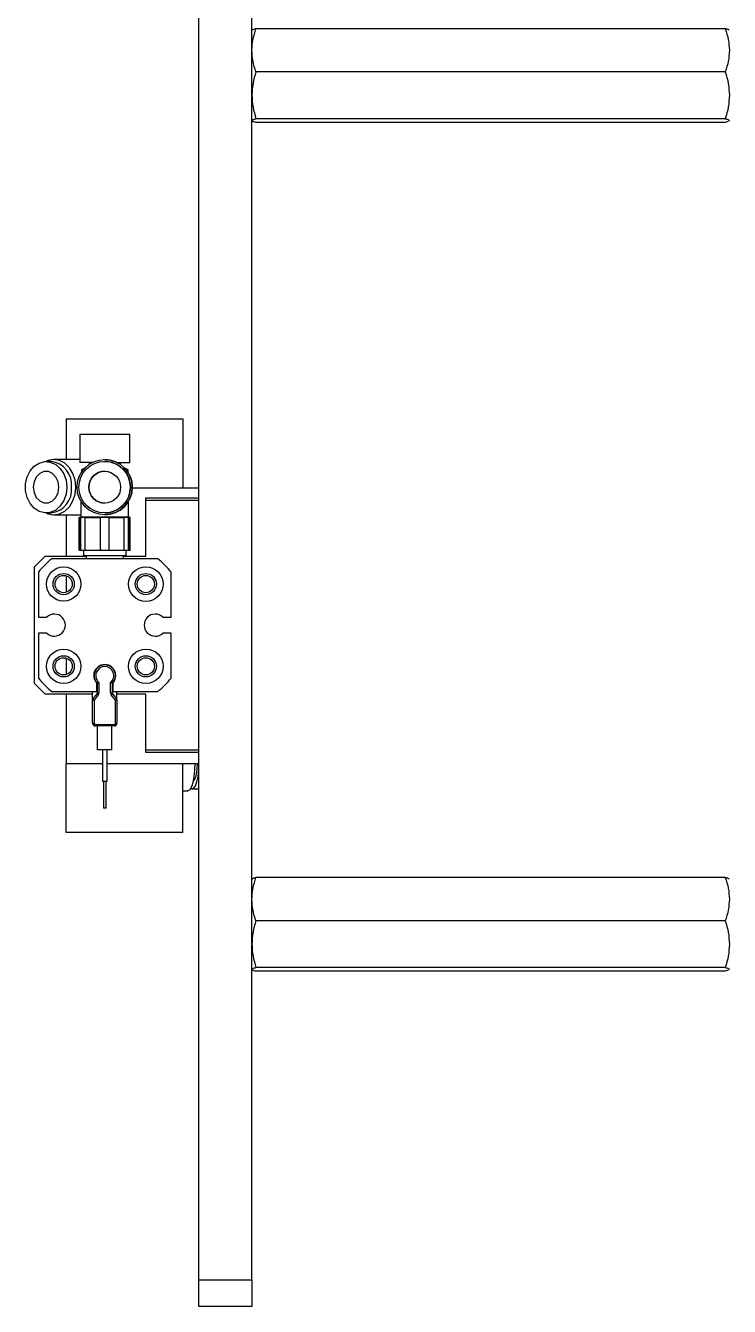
# Model space of a CAD drawing. Header units: millimetres. Extents: x 15 to 836, y 5 to 589.
# Drawn here: x 629.5 to 695.8, y 291.2 to 411.9 of the extents above; entities that cross this region are included whole.
import ezdxf

# ---------------------------------------------------------------- set-up
doc = ezdxf.new("R2010")
doc.units = ezdxf.units.MM

msp = doc.modelspace()

# ---------------------------------------------------------------- linework, layer by layer
at = {"color": 7, "linetype": 'Continuous', "lineweight": 25}
for p, q in [((645.81, 293.73), (645.81, 443.39)), ((650.81, 293.73), (650.81, 443.46)), ((695.43, 411.64), (651.19, 411.64)), ((695.43, 407.57), (651.19, 407.57)), ((695.43, 403.16), (651.19, 403.16)), ((695.43, 402.81), (651.19, 402.81)), ((695.71, 402.9), (695.43, 402.81)), ((633.31, 374.88), (644.31, 374.88)), ((633.31, 374.88), (633.31, 371.03)), ((644.31, 374.88), (644.31, 368.38)), ((634.59, 373.43), (634.59, 370.75)), ((634.59, 373.43), (639.29, 373.43)), ((639.29, 370.75), (639.29, 373.43)), ((631.85, 370.85), (631.41, 370.85)), ((634.59, 371.03), (632.12, 371.03)), ((635.77, 370.75), (634.59, 370.75)), ((635.46, 370.75), (635.46, 370.58)), ((636.93, 371.03), (636.93, 371.03)), ((636.93, 370.85), (636.93, 370.85)), ((638.1, 370.75), (639.29, 370.75)), ((638.41, 370.57), (638.41, 370.75)), ((634.99, 370.2), (634.74, 370.06)), ((634.74, 370.06), (634.74, 369.83)), ((634.9, 370.06), (634.74, 370.06)), ((635.03, 370.2), (634.99, 370.2)), ((638.89, 370.2), (638.83, 370.2)), ((639.14, 370.06), (638.89, 370.2)), ((639.14, 370.06), (638.96, 370.06)), ((639.14, 369.81), (639.14, 370.06)), ((639.53, 368.38), (645.81, 368.38)), ((634.73, 367.04), (634.69, 367)), ((634.69, 367), (634.69, 365.6)), ((634.75, 367), (634.69, 367)), ((639.19, 367), (639.11, 367)), ((639.19, 367), (639.14, 367.05)), ((639.19, 365.6), (639.19, 367)), ((640.81, 367.43), (645.81, 367.43)), ((640.81, 367.18), (640.81, 367.43)), ((645.81, 367.18), (640.81, 367.18)), ((640.81, 361.93), (640.81, 367.18)), ((631.41, 366), (631.85, 366)), ((632.12, 365.83), (634.69, 365.83)), ((633.31, 365.83), (633.31, 361.93)), ((636.93, 366), (636.93, 366)), ((636.93, 365.83), (636.93, 365.83)), ((634.59, 365.58), (634.54, 365.56)), ((634.54, 365.56), (634.61, 365.58)), ((634.54, 365.56), (634.54, 362.49)), ((634.54, 365.56), (634.54, 365.56)), ((634.54, 362.49), (634.54, 365.56)), ((634.69, 365.6), (634.59, 365.58)), ((634.59, 365.58), (634.69, 365.58)), ((639.19, 365.6), (634.69, 365.6)), ((634.69, 365.58), (634.69, 365.56)), ((635.09, 365.56), (634.69, 365.56)), ((634.69, 362.49), (634.69, 365.56)), ((635.09, 365.56), (635.24, 365.58)), ((635.09, 362.49), (635.09, 365.56)), ((635.24, 365.58), (636.38, 365.58)), ((636.38, 365.58), (636.53, 365.56)), ((637.34, 365.56), (636.53, 365.56)), ((636.53, 362.49), (636.53, 365.56)), ((637.34, 365.56), (637.49, 365.58)), ((637.34, 362.45), (637.34, 365.56)), ((637.49, 365.58), (638.63, 365.58)), ((638.63, 365.58), (638.78, 365.56)), ((639.19, 365.56), (638.78, 365.56)), ((638.78, 362.45), (638.78, 365.56)), ((639.28, 365.58), (639.19, 365.6)), ((639.19, 365.58), (639.28, 365.58)), ((639.19, 365.56), (639.19, 365.58)), ((639.19, 362.45), (639.19, 365.56)), ((639.19, 362.45), (639.19, 365.56)), ((639.34, 365.56), (639.24, 365.56)), ((639.24, 362.45), (639.24, 365.56)), ((639.34, 365.56), (639.28, 365.58)), ((639.34, 362.45), (639.34, 365.56)), ((634.54, 362.49), (634.69, 362.45)), ((634.54, 362.49), (634.69, 362.45)), ((634.54, 362.49), (634.69, 362.49)), ((634.54, 362.49), (634.54, 362.49)), ((634.69, 362.49), (635.09, 362.49)), ((634.69, 362.49), (634.84, 362.45)), ((634.84, 362.45), (634.69, 362.45)), ((634.69, 362.45), (634.69, 362.45)), ((635.19, 362.45), (634.84, 362.45)), ((634.94, 362.45), (634.94, 361.95)), ((635.09, 362.49), (635.19, 362.45)), ((635.09, 362.49), (636.53, 362.49)), ((636.89, 362.45), (635.19, 362.45)), ((637.34, 362.45), (636.89, 362.45)), ((638.78, 362.45), (637.34, 362.45)), ((639.19, 362.45), (638.78, 362.45)), ((638.94, 361.95), (638.94, 362.45)), ((639.19, 362.45), (639.19, 362.45)), ((639.24, 362.45), (639.19, 362.45)), ((639.34, 362.45), (639.24, 362.45)), ((631.31, 361.93), (630.31, 360.93)), ((630.31, 349.93), (630.31, 360.93)), ((631.31, 361.93), (635.19, 361.93)), ((641.93, 361.68), (631.94, 361.68)), ((638.94, 361.95), (634.94, 361.95)), ((635.19, 361.95), (635.19, 361.68)), ((638.69, 361.68), (638.69, 361.95)), ((638.69, 361.93), (640.81, 361.93)), ((630.69, 360.42), (630.69, 356.18)), ((633.31, 360.08), (633.31, 358.53)), ((643.19, 356.18), (643.19, 360.42)), ((630.69, 356.18), (631.47, 356.18)), ((642.4, 356.18), (643.19, 356.18)), ((630.69, 354.68), (630.69, 350.44)), ((631.47, 354.68), (630.69, 354.68)), ((643.19, 354.68), (642.4, 354.68)), ((643.19, 350.44), (643.19, 354.68)), ((633.31, 352.33), (633.31, 350.78)), ((630.31, 349.93), (631.31, 348.93)), ((635.79, 348.93), (631.31, 348.93)), ((631.94, 349.18), (636.19, 349.18)), ((633.31, 348.93), (633.31, 342.38)), ((635.79, 348.37), (635.79, 349.08)), ((635.82, 348.46), (636.21, 348.95)), ((636.32, 348.86), (635.94, 348.37)), ((636.19, 349.18), (636.19, 349.96)), ((636.24, 349.23), (636.19, 349.23)), ((636.24, 349.04), (636.24, 349.96)), ((636.24, 349.04), (636.39, 349.04)), ((636.39, 350.03), (636.39, 349.04)), ((637.49, 349.04), (637.49, 350.03)), ((637.49, 349.04), (637.64, 349.04)), ((637.94, 348.37), (637.55, 348.86)), ((637.64, 349.96), (637.64, 349.04)), ((637.69, 349.23), (637.64, 349.23)), ((637.67, 348.95), (638.06, 348.46)), ((637.69, 349.96), (637.69, 349.18)), ((637.69, 349.18), (641.93, 349.18)), ((638.09, 348.37), (638.09, 349.08)), ((640.81, 348.93), (638.09, 348.93)), ((640.81, 343.68), (640.81, 348.93)), ((635.79, 346.18), (635.79, 348.37)), ((635.79, 348.37), (635.94, 348.37)), ((635.94, 348.37), (635.94, 346.18)), ((637.94, 346.18), (637.94, 348.37)), ((637.94, 348.37), (638.09, 348.37)), ((638.09, 348.37), (638.09, 346.18)), ((635.79, 346.18), (635.94, 346.18)), ((636.04, 346.08), (637.84, 346.08)), ((636.04, 346.08), (636.04, 345.93)), ((637.84, 345.93), (636.04, 345.93)), ((636.26, 343.68), (636.26, 345.93)), ((637.61, 343.68), (637.61, 345.93)), ((637.84, 346.08), (637.84, 345.93)), ((637.94, 346.18), (638.09, 346.18)), ((637.61, 343.68), (636.26, 343.68)), ((636.71, 343.68), (636.71, 340.68)), ((637.16, 340.68), (637.16, 343.68)), ((640.81, 343.68), (645.81, 343.68)), ((640.81, 343.43), (640.81, 343.68)), ((645.81, 343.43), (640.81, 343.43)), ((633.31, 335.88), (633.31, 342.38)), ((633.31, 342.38), (636.71, 342.38)), ((637.16, 342.38), (645.81, 342.38)), ((644.31, 335.88), (644.31, 342.38)), ((637.16, 340.68), (636.71, 340.68)), ((636.81, 340.68), (636.81, 338.18)), ((637.06, 338.18), (637.06, 340.68)), ((644.31, 339.83), (644.78, 339.83)), ((645.22, 340), (645.81, 340)), ((637.06, 338.18), (636.81, 338.18)), ((644.31, 335.88), (633.31, 335.88)), ((695.43, 331.64), (651.19, 331.64)), ((695.43, 327.57), (651.19, 327.57)), ((695.43, 323.16), (651.19, 323.16)), ((695.43, 322.81), (651.19, 322.81)), ((695.71, 322.9), (695.43, 322.81)), ((695.81, 322.99), (695.79, 322.97)), ((645.81, 293.73), (650.81, 293.73)), ((645.81, 291.23), (645.81, 293.73)), ((650.81, 293.73), (650.81, 291.23)), ((650.81, 291.23), (645.81, 291.23))]:
    msp.add_line(p, q, dxfattribs=at)
at = {"color": 7, "linetype": 'Continuous', "lineweight": 25, "flags": 128}
for points in [[(633.36, 368.43), (633.29, 367.77), (633.07, 367.17), (632.74, 366.66), (632.31, 366.28), (631.8, 366.05), (631.28, 366.01), (630.76, 366.14), (630.28, 366.45), (629.9, 366.9), (629.62, 367.46), (629.48, 368.1), (629.48, 368.76), (629.62, 369.4), (629.9, 369.96), (630.28, 370.41), (630.76, 370.71), (631.28, 370.85), (631.8, 370.8), (632.31, 370.58), (632.74, 370.2), (633.07, 369.69), (633.29, 369.08), (633.36, 368.43)], [(634.21, 368.43), (634.14, 369.1), (633.93, 369.73), (633.6, 370.27), (633.17, 370.68), (632.66, 370.94), (632.12, 371.03), (631.58, 370.94), (631.37, 370.85)], [(632.61, 368.43), (632.54, 368.94), (632.33, 369.39), (632.01, 369.73), (631.62, 369.91), (631.2, 369.91), (630.81, 369.73), (630.48, 369.39), (630.27, 368.94), (630.2, 368.43), (630.27, 367.92), (630.48, 367.46), (630.81, 367.13), (631.2, 366.95), (631.62, 366.95), (632.01, 367.13), (632.33, 367.46), (632.54, 367.92), (632.61, 368.43)], [(631.37, 366), (631.58, 365.92), (632.12, 365.83), (632.66, 365.92), (633.17, 366.18), (633.6, 366.59), (633.93, 367.13), (634.14, 367.76), (634.21, 368.43)], [(637.55, 348.86), (637.57, 348.88), (637.6, 348.89), (637.62, 348.91), (637.63, 348.92), (637.65, 348.94), (637.66, 348.94), (637.67, 348.95), (637.67, 348.95)], [(635.82, 348.46), (635.82, 348.46), (635.83, 348.45), (635.84, 348.44), (635.85, 348.43), (635.87, 348.42), (635.89, 348.4), (635.91, 348.38), (635.94, 348.37)], [(637.94, 348.37), (637.96, 348.38), (637.98, 348.4), (638, 348.42), (638.02, 348.43), (638.04, 348.44), (638.05, 348.45), (638.05, 348.46), (638.06, 348.46)], [(645.43, 342.43), (645.41, 341.76), (645.34, 341.13), (645.24, 340.59), (645.11, 340.18), (644.95, 339.92), (644.78, 339.83)], [(645.06, 340.09), (645.18, 340.01), (645.34, 340.05), (645.5, 340.28), (645.63, 340.66), (645.73, 341.17), (645.8, 341.77), (645.81, 342)], [(645.64, 342.38), (645.62, 341.88), (645.55, 341.39), (645.45, 341.01), (645.32, 340.78), (645.28, 340.75)]]:
    msp.add_lwpolyline(points, dxfattribs=at)
at = {"color": 7, "linetype": 'Continuous', "lineweight": 25}
for centre, radius in [((636.93, 368.43), 2.6), ((636.93, 368.43), 2.43), ((636.93, 368.43), 1.5), ((633.06, 359.3), 1.62), ((640.81, 359.3), 1.63), ((633.06, 359.3), 1), ((633.06, 359.3), 0.81), ((640.81, 359.3), 1), ((640.81, 359.3), 0.811), ((633.06, 351.55), 1.62), ((633.06, 351.55), 1), ((640.81, 351.55), 1.63), ((640.81, 351.55), 1), ((633.06, 351.55), 0.81), ((640.81, 351.55), 0.811)]:
    msp.add_circle(centre, radius, dxfattribs=at)
for centre, radius, start, end in [((631.6, 368.65), 2.22, 354.2081, 83.3955), ((636.93, 368.43), 2.6, 0.0007, 89.9997), ((636.93, 368.43), 2.42, 359.9998, 90.0005), ((636.93, 368.43), 1.5, 90.0008, 269.9992), ((631.6, 368.21), 2.22, 276.6043, 5.792), ((636.93, 368.43), 2.42, 269.9993, 0.0004), ((636.93, 368.43), 2.6, 270.0002, 359.9995), ((636.94, 355.43), 8, 128.6248, 141.3752), ((636.94, 355.43), 8, 38.6248, 51.3752), ((632.19, 355.43), 1.04, 226.2937, 133.7063), ((641.69, 355.43), 1.04, 46.2937, 313.7063), ((636.94, 350.68), 1.04, 316.2937, 223.7063), ((636.94, 350.68), 1, 314.427, 225.573), ((636.94, 350.68), 0.85, 310.3202, 229.6798), ((636.94, 355.43), 8, 218.6248, 231.3752), ((636.94, 355.43), 8, 308.6248, 321.3752), ((635.94, 349.08), 0.15, 138.1897, 180), ((636.09, 349.04), 0.15, 321.936, 0), ((631.92, 343.36), 7.05, 51.3295, 52.5491), ((636.09, 349.04), 0.3, 321.936, 0), ((637.79, 349.04), 0.3, 180, 218.064), ((637.79, 349.04), 0.15, 180, 218.064), ((637.94, 349.08), 0.15, 0, 41.8103), ((635.94, 348.37), 0.15, 141.936, 180), ((637.94, 348.37), 0.15, 0, 38.064), ((636.04, 346.18), 0.25, 180, 270), ((636.04, 346.18), 0.1, 180, 270), ((637.84, 346.18), 0.1, 270, 0), ((637.84, 346.18), 0.25, 270, 0)]:
    msp.add_arc(centre, radius, start, end, dxfattribs=at)
msp.add_ellipse((636.94, 361.89), major_axis=(2.4, -0.34), ratio=0.227584, start_param=1.622306, end_param=1.772245, dxfattribs=at)
for points, knots in [([(650.81, 409.61), (650.83, 409.95), (650.87, 410.64), (651.09, 411.31), (651.19, 411.64)], [0, 0, 0, 0, 0.500253, 1, 1, 1, 1]), ([(651.19, 411.64), (651.08, 411.61), (650.89, 411.56), (650.85, 411.51), (650.84, 411.49)], [0, 0, 0, 0, 0.569557, 1, 1, 1, 1]), ([(695.43, 411.64), (695.54, 411.31), (695.75, 410.64), (695.79, 409.95), (695.81, 409.61)], [0, 0, 0, 0, 0.500367, 1, 1, 1, 1]), ([(695.79, 411.49), (695.77, 411.51), (695.73, 411.56), (695.54, 411.61), (695.43, 411.64)], [0, 0, 0, 0, 0.431149, 1, 1, 1, 1]), ([(651.19, 407.57), (651.08, 407.91), (650.87, 408.57), (650.83, 409.26), (650.81, 409.61)], [0, 0, 0, 0, 0.5003678, 1, 1, 1, 1]), ([(695.81, 409.61), (695.79, 409.26), (695.75, 408.57), (695.54, 407.91), (695.43, 407.57)], [0, 0, 0, 0, 0.500253, 1, 1, 1, 1]), ([(651.19, 407.57), (651.08, 407.21), (650.87, 406.49), (650.83, 405.74), (650.81, 405.37)], [0, 0, 0, 0, 0.501639, 1, 1, 1, 1]), ([(695.43, 407.57), (695.54, 407.21), (695.75, 406.49), (695.79, 405.74), (695.81, 405.37)], [0, 0, 0, 0, 0.501639, 1, 1, 1, 1]), ([(650.81, 405.37), (650.83, 404.99), (650.87, 404.24), (651.09, 403.52), (651.19, 403.16)], [0, 0, 0, 0, 0.502075, 1, 1, 1, 1]), ([(695.81, 405.37), (695.79, 404.99), (695.75, 404.24), (695.54, 403.52), (695.43, 403.16)], [0, 0, 0, 0, 0.502075, 1, 1, 1, 1]), ([(650.81, 402.99), (650.83, 403.02), (650.87, 403.08), (651.09, 403.13), (651.19, 403.16)], [0, 0, 0, 0, 0.500253, 1, 1, 1, 1]), ([(695.43, 403.16), (695.54, 403.13), (695.75, 403.08), (695.79, 403.02), (695.81, 402.99)], [0, 0, 0, 0, 0.500367, 1, 1, 1, 1]), ([(651.19, 402.81), (651.08, 402.84), (650.89, 402.89), (650.85, 402.94), (650.84, 402.97)], [0, 0, 0, 0, 0.569557, 1, 1, 1, 1]), ([(636.24, 349.96), (636.24, 349.97), (636.24, 349.97), (636.26, 349.98), (636.3, 349.99), (636.34, 350.01), (636.37, 350.02), (636.39, 350.03), (636.39, 350.03)], [0, 0, 0, 0, 0.192872, 0.385475, 0.584109, 0.79748, 0.991863, 1, 1, 1, 1]), ([(637.64, 349.96), (637.64, 349.97), (637.63, 349.97), (637.61, 349.98), (637.58, 349.99), (637.53, 350.01), (637.5, 350.02), (637.49, 350.03), (637.49, 350.03)], [0, 0, 0, 0, 0.192877, 0.38554, 0.584097, 0.797475, 0.991863, 1, 1, 1, 1]), ([(650.81, 329.61), (650.83, 329.95), (650.87, 330.64), (651.09, 331.31), (651.19, 331.64)], [0, 0, 0, 0, 0.500251, 1, 1, 1, 1]), ([(651.19, 331.64), (651.08, 331.61), (650.89, 331.56), (650.85, 331.51), (650.84, 331.49)], [0, 0, 0, 0, 0.569557, 1, 1, 1, 1]), ([(695.43, 331.64), (695.54, 331.31), (695.75, 330.64), (695.79, 329.95), (695.81, 329.61)], [0, 0, 0, 0, 0.500367, 1, 1, 1, 1]), ([(695.79, 331.49), (695.77, 331.51), (695.73, 331.56), (695.54, 331.61), (695.43, 331.64)], [0, 0, 0, 0, 0.431148, 1, 1, 1, 1]), ([(651.19, 327.57), (651.08, 327.91), (650.87, 328.57), (650.83, 329.26), (650.81, 329.61)], [0, 0, 0, 0, 0.500367, 1, 1, 1, 1]), ([(695.81, 329.61), (695.79, 329.26), (695.75, 328.57), (695.54, 327.91), (695.43, 327.57)], [0, 0, 0, 0, 0.500253, 1, 1, 1, 1]), ([(651.19, 327.57), (651.08, 327.21), (650.87, 326.49), (650.83, 325.74), (650.81, 325.37)], [0, 0, 0, 0, 0.501642, 1, 1, 1, 1]), ([(695.43, 327.57), (695.54, 327.21), (695.75, 326.49), (695.79, 325.74), (695.81, 325.37)], [0, 0, 0, 0, 0.501642, 1, 1, 1, 1]), ([(650.81, 325.37), (650.83, 324.99), (650.87, 324.24), (651.09, 323.52), (651.19, 323.16)], [0, 0, 0, 0, 0.502076, 1, 1, 1, 1]), ([(695.81, 325.37), (695.79, 324.99), (695.75, 324.24), (695.54, 323.52), (695.43, 323.16)], [0, 0, 0, 0, 0.502076, 1, 1, 1, 1]), ([(650.81, 322.99), (650.83, 323.02), (650.87, 323.08), (651.09, 323.13), (651.19, 323.16)], [0, 0, 0, 0, 0.500251, 1, 1, 1, 1]), ([(651.19, 322.81), (651.08, 322.84), (650.89, 322.89), (650.85, 322.94), (650.84, 322.97)], [0, 0, 0, 0, 0.569557, 1, 1, 1, 1]), ([(695.43, 323.16), (695.54, 323.13), (695.75, 323.08), (695.79, 323.02), (695.81, 322.99)], [0, 0, 0, 0, 0.500369, 1, 1, 1, 1])]:
    msp.add_open_spline(points, degree=3, knots=knots, dxfattribs=at)

doc.saveas('drawing.dxf')
